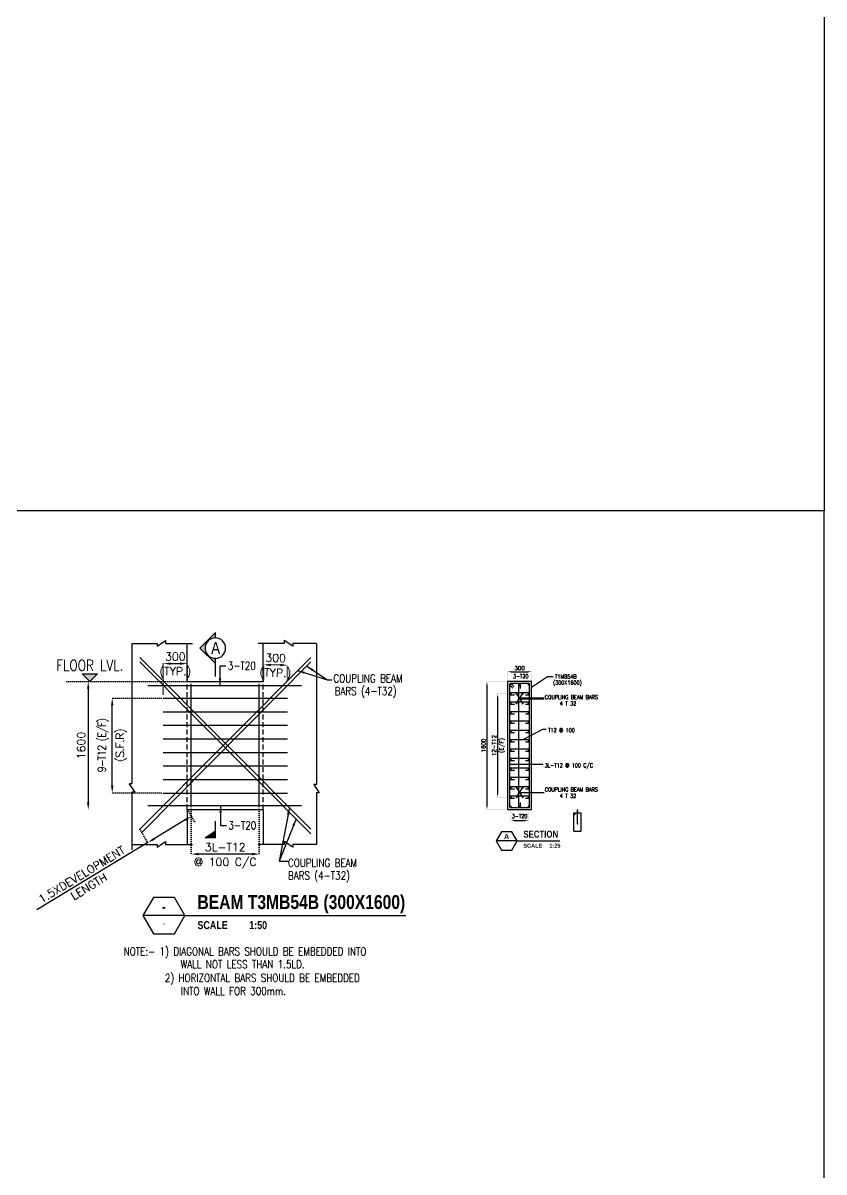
# Model space of a CAD drawing. Header units: millimetres. Extents: x 3265265 to 3333875, y 917954 to 997286.
# Drawn here: x 3323860 to 3333875, y 932317 to 946680 of the extents above; entities that cross this region are included whole.
import ezdxf
from ezdxf.enums import TextEntityAlignment as Align

# ---------------------------------------------------------------- set-up
doc = ezdxf.new("R2010")
doc.units = ezdxf.units.MM
doc.header["$LTSCALE"] = 100
doc.header["$MEASUREMENT"] = 0
doc.linetypes.add('DOT', pattern=[0.25, 0, -0.25])
doc.linetypes.add('HIDDEN', pattern=[0.375, 0.25, -0.125])
for name, color, linetype in [('A-REFR-TITL-100', 2, 'Continuous'), ('bar text', 3, 'Continuous'), ('Concrete Line', 2, 'Continuous'), ('COVER', 2, 'Continuous'), ('CUT', 9, 'Continuous'), ('DIM', 11, 'Continuous'), ('DOTED LINE', 7, 'DOT'), ('REINF', 4, 'Continuous'), ('Reinforcement', 4, 'Continuous'), ('RET. WALL', 6, 'Continuous'), ('S-Refr-Sect', 2, 'Continuous'), ('SYMBOL', 1, 'Continuous'), ('TEXT', 3, 'Continuous')]:
    doc.layers.add(name, color=color, linetype=linetype)
doc.styles.add('ARIAL', font='arial.ttf', dxfattribs={"width": 0.8})
doc.styles.add('ARIAL-TITLE', font='arialbd.ttf')
doc.styles.add('romance', font='romans.shx')
doc.styles.add('romand', font='simplex.shx', dxfattribs={"width": 0.8})
doc.styles.add('ROMANS', font='romans.shx', dxfattribs={"width": 0.8})
doc.dimstyles.new('25T', dxfattribs={"dimscale": 0.25, "dimtxt": 200, "dimasz": 180, "dimexe": 50, "dimexo": 50, "dimgap": 75, "dimtad": 1, "dimdec": 0, "dimzin": 0, "dimdsep": 46, "dimtxsty": 'romance', "dimcen": 0.09, "dimdle": 150, "dimclrd": 11, "dimclre": 11, "dimclrt": 2, "dimadec": 0, "dimazin": 0, "dimtfac": 1, "dimtdec": 0, "dimtofl": 0, "dimtmove": 0, "dimatfit": 3, "dimfxl": 1, "dimtolj": 1, "dimtzin": 0, "dimarcsym": 0})
doc.dimstyles.new('50T', dxfattribs={"dimscale": 0.5, "dimtxt": 200, "dimasz": 180, "dimexe": 50, "dimexo": 50, "dimgap": 75, "dimtad": 1, "dimdec": 0, "dimzin": 0, "dimdsep": 46, "dimtxsty": 'romance', "dimcen": 0.09, "dimdle": 150, "dimclrd": 11, "dimclre": 11, "dimclrt": 2, "dimadec": 0, "dimazin": 0, "dimtfac": 1, "dimtdec": 0, "dimtmove": 0, "dimatfit": 3, "dimfxl": 1, "dimtolj": 1, "dimtzin": 0, "dimarcsym": 0})

# ---------------------------------------------------------------- blocks, each defined once
blk = doc.blocks.new('S-Ref 2')
at = {"layer": 'A-REFR-TITL-100', "linetype": 'Continuous'}
blk.add_line((0, 0), (-10.5, 0), dxfattribs=at)
blk.add_lwpolyline([(0, 0), (-2.62, 4.55), (-7.87, 4.55), (-10.5, 0), (-7.87, -4.55), (-2.62, -4.55)], close=True, dxfattribs=at)
at = {"layer": 'A-REFR-TITL-100', "color": 4, "style": 'ARIAL-TITLE'}
for tag, p, height in [('TITLE1', (3.15, 6.56), 3.5), ('TITLE2', (3.15, 1.66), 3.5), ('SCALE1', (3.15, -3.36), 2.1), ('SCALE2', (17.35, -3.36), 2.1)]:
    blk.add_attdef(tag, p, '', height=height, dxfattribs=at)
at = {"layer": 'A-REFR-TITL-100', "color": 4, "linetype": 'Continuous', "style": 'ARIAL-TITLE'}
blk.add_attdef('DRWG-NO', text='', height=2.8, dxfattribs=at).set_placement((-5.26, 2.28), align=Align.MIDDLE)
at = {"layer": 'A-REFR-TITL-100', "color": 4, "linetype": 'Continuous', "style": 'ARIAL', "width": 0.8}
blk.add_attdef('DRAWING-REF', text='', height=1.4, dxfattribs=at).set_placement((-5.14, -1.89), align=Align.MIDDLE)
blk = doc.blocks.new('*D2648')
at = {"layer": 'DIM', "color": 11, "linetype": 'DOT', "lineweight": -2, "transparency": 16777216}
for p, q in [((3325965, 936853), (3325965, 936266)), ((3326814, 936853), (3326814, 936266))]:
    blk.add_line(p, q, dxfattribs=at)
at = {"layer": 'DIM', "color": 11, "linetype": 'ByBlock', "lineweight": -2, "transparency": 16777216}
blk.add_line((3326724, 936291), (3326055, 936291), dxfattribs=at)
at = {"layer": 'DIM', "color": 11, "linetype": 'ByBlock', "transparency": 16777216}
for points in [[(3326055, 936306), (3326055, 936276), (3325965, 936291)], [(3326724, 936306), (3326724, 936276), (3326814, 936291)]]:
    blk.add_solid(points, dxfattribs=at)
at = {"layer": 'DIM', "color": 2, "linetype": 'ByBlock', "transparency": 16777216, "char_height": 100, "attachment_point": 5, "style": 'romance'}
for s, insert in [('\\A1;3L-T12', (3326389, 936378)), ('\\A1;@ 100 C/C', (3326389, 936177))]:
    blk.add_mtext(s, dxfattribs=dict(at, insert=insert))
blk = doc.blocks.new('A$C40977718')
at = {"layer": 'SYMBOL'}
blk.add_hatch(color=7, dxfattribs=at).paths.add_polyline_path([(650, 0), (844, 194), (455, 194)])
at = {"layer": 'SYMBOL', "color": 7}
blk.add_lwpolyline([(844, 194), (455, 194), (650, 0), (844, 194)], dxfattribs=at)
at = {"layer": 'SYMBOL', "style": 'romand', "width": 0.8}
for p in [(650, 799), (650, 406)]:
    blk.add_attdef('LEVEL-1', text='', height=275, dxfattribs=at).set_placement(p, align=Align.MIDDLE)
blk = doc.blocks.new('SEC-END')
at = {"linetype": 'Continuous'}
for p, q in [((-300, 0), (0, 200)), ((0, 0), (-300, 0))]:
    blk.add_line(p, q, dxfattribs=at)
blk.add_solid([(-300, 0), (0, 0), (-300, 0), (0, 200)], dxfattribs=at)
blk = doc.blocks.new('SEC-T1')
at = {"layer": 'S-Refr-Sect', "linetype": 'Continuous'}
blk.add_line((0, 4.84), (0, 0), dxfattribs=at)
at = {"layer": 'S-Refr-Sect', "extrusion": (0, 0, -1), "xscale": 0.009999999999998002, "yscale": 0.009999999999998002, "zscale": -0.01, "rotation": 180}
blk.add_blockref('SEC-END', (0, 4.84), dxfattribs=at)
blk = doc.blocks.new('A-SEC-REF-ARROW')
at = {"layer": 'S-Refr-Sect'}
h = blk.add_hatch(color=11, dxfattribs=at)
edge = h.paths.add_edge_path()
edge.add_line((0, 904), (0, 600))
edge.add_arc((0, 0), 600, 90, 180)
edge.add_arc((0, 0), 600, 180, 270)
edge.add_line((0, -600), (0, -904))
edge.add_line((0, -904), (-904, 0))
edge.add_line((-904, 0), (0, 904))
at = {"layer": 'S-Refr-Sect', "color": 11, "linetype": 'Continuous', "ltscale": 100}
for p, q in [((-904, 0), (0, 904)), ((0, 904), (0, 600)), ((0, -904), (-904, 0)), ((0, -600), (0, -904))]:
    blk.add_line(p, q, dxfattribs=at)
at = {"layer": 'S-Refr-Sect', "color": 2, "linetype": 'Continuous'}
blk.add_circle((0, 0), 600, dxfattribs=at)
blk = doc.blocks.new('SECTION')
at = {"layer": 'SYMBOL', "color": 2, "linetype": 'Continuous'}
blk.add_line((1582547, -157327), (1583086, -157327), dxfattribs=at)
at = {"layer": 'SYMBOL', "ltscale": 800, "xscale": -0.500000000299394, "yscale": 0.5000000005322244, "zscale": 0.5, "rotation": 89.96648996946365}
blk.add_blockref('A-SEC-REF-ARROW', (1583371, -157327), dxfattribs=at)
at = {"layer": 'SYMBOL', "color": 1, "linetype": 'Continuous', "style": 'ARIAL', "width": 0.8}
blk.add_attdef('1', text='', height=350, dxfattribs=at).set_placement((1583359, -157334), align=Align.MIDDLE)
blk = doc.blocks.new('*D2649')
at = {"layer": 'DIM', "color": 11, "linetype": 'DOT', "lineweight": -2, "transparency": 16777216}
for p, q in [((3325615, 938293), (3325615, 938697)), ((3325915, 938473), (3325915, 938697))]:
    blk.add_line(p, q, dxfattribs=at)
at = {"layer": 'DIM', "color": 11, "linetype": 'ByBlock', "lineweight": -2, "transparency": 16777216}
blk.add_line((3325705, 938672), (3325825, 938672), dxfattribs=at)
at = {"layer": 'DIM', "color": 11, "linetype": 'ByBlock', "transparency": 16777216}
for points in [[(3325705, 938687), (3325705, 938657), (3325615, 938672)], [(3325825, 938687), (3325825, 938657), (3325915, 938672)]]:
    blk.add_solid(points, dxfattribs=at)
at = {"layer": 'DIM', "color": 2, "linetype": 'ByBlock', "transparency": 16777216, "char_height": 100, "attachment_point": 5, "style": 'romance'}
for s, insert in [('\\A1;300', (3325765, 938760)), ('\\A1;(TYP.)', (3325765, 938559))]:
    blk.add_mtext(s, dxfattribs=dict(at, insert=insert))
blk = doc.blocks.new('*D2650')
at = {"layer": 'DIM', "color": 11, "linetype": 'DOT', "lineweight": -2, "transparency": 16777216}
for p, q in [((3325590, 938241), (3324951, 938241)), ((3325590, 937055), (3324951, 937055))]:
    blk.add_line(p, q, dxfattribs=at)
at = {"layer": 'DIM', "color": 11, "lineweight": -2, "transparency": 16777216}
blk.add_line((3324976, 937145), (3324976, 938151), dxfattribs=at)
at = {"layer": 'DIM', "color": 11, "transparency": 16777216}
for points in [[(3324991, 938151), (3324961, 938151), (3324976, 938241)], [(3324961, 937145), (3324991, 937145), (3324976, 937055)]]:
    blk.add_solid(points, dxfattribs=at)
at = {"layer": 'DIM', "color": 2, "transparency": 16777216, "char_height": 100, "attachment_point": 5, "rotation": 90, "style": 'romance'}
for s, insert in [('\\A1;{\\T0.8;\\W0.9;\\C3;9-T12 (E/F)', (3324862, 937648)), ('\\A1;\\T0.9;(S.F.R)}', (3325089, 937648))]:
    blk.add_mtext(s, dxfattribs=dict(at, insert=insert))
blk = doc.blocks.new('*D2651')
at = {"layer": 'DIM', "color": 11, "linetype": 'DOT', "lineweight": -2, "transparency": 16777216}
for p, q in [((3326865, 938457), (3326868, 938682)), ((3327165, 938457), (3327168, 938677))]:
    blk.add_line(p, q, dxfattribs=at)
at = {"layer": 'DIM', "color": 11, "linetype": 'ByBlock', "lineweight": -2, "transparency": 16777216}
blk.add_line((3327078, 938654), (3326958, 938656), dxfattribs=at)
at = {"layer": 'DIM', "color": 11, "linetype": 'ByBlock', "transparency": 16777216}
for points in [[(3326958, 938671), (3326958, 938641), (3326868, 938657)], [(3327078, 938669), (3327078, 938639), (3327168, 938652)]]:
    blk.add_solid(points, dxfattribs=at)
at = {"layer": 'DIM', "color": 2, "linetype": 'ByBlock', "transparency": 16777216, "char_height": 100, "attachment_point": 5, "rotation": 359.03, "style": 'romance'}
for s, insert in [('\\A1;300', (3327019, 938742)), ('\\A1;(TYP.)', (3327016, 938541))]:
    blk.add_mtext(s, dxfattribs=dict(at, insert=insert))
blk = doc.blocks.new('*D2652')
at = {"layer": 'DIM', "color": 11, "linetype": 'DOT', "lineweight": -2, "ltscale": 0.5, "transparency": 16777216}
for p, q in [((3329919, 938460), (3329919, 938583)), ((3330219, 938460), (3330219, 938583))]:
    blk.add_line(p, q, dxfattribs=at)
at = {"layer": 'DIM', "color": 11, "linetype": 'ByBlock', "lineweight": -2, "ltscale": 0.5, "transparency": 16777216}
blk.add_line((3329964, 938571), (3330174, 938571), dxfattribs=at)
at = {"layer": 'DIM', "color": 11, "linetype": 'ByBlock', "ltscale": 0.5, "transparency": 16777216}
for points in [[(3329964, 938578), (3329964, 938563), (3329919, 938571)], [(3330174, 938578), (3330174, 938563), (3330219, 938571)]]:
    blk.add_solid(points, dxfattribs=at)
at = {"layer": 'DIM', "color": 2, "linetype": 'ByBlock', "ltscale": 0.5, "transparency": 16777216, "insert": (3330069, 938615), "char_height": 50, "attachment_point": 5, "style": 'romance'}
blk.add_mtext('\\A1;300', dxfattribs=at)
blk = doc.blocks.new('*D2653')
at = {"layer": 'DIM', "color": 11, "linetype": 'DOT', "lineweight": -2, "ltscale": 0.5, "transparency": 16777216}
for p, q in [((3329957, 936873), (3329957, 936701)), ((3330182, 936866), (3330182, 936701))]:
    blk.add_line(p, q, dxfattribs=at)
at = {"layer": 'DIM', "color": 11, "linetype": 'ByBlock', "lineweight": -2, "ltscale": 0.5, "transparency": 16777216}
blk.add_line((3330002, 936713), (3330137, 936713), dxfattribs=at)
at = {"layer": 'DIM', "color": 11, "linetype": 'ByBlock', "ltscale": 0.5, "transparency": 16777216}
for points in [[(3330002, 936721), (3330002, 936706), (3329957, 936713)], [(3330137, 936721), (3330137, 936706), (3330182, 936713)]]:
    blk.add_solid(points, dxfattribs=at)
blk = doc.blocks.new('*D2654')
at = {"layer": 'DIM', "color": 11, "linetype": 'DOT', "lineweight": -2, "ltscale": 0.5, "transparency": 16777216}
for p, q in [((3329907, 938448), (3329649, 938448)), ((3329907, 936848), (3329649, 936848))]:
    blk.add_line(p, q, dxfattribs=at)
at = {"layer": 'DIM', "color": 11, "linetype": 'ByBlock', "lineweight": -2, "ltscale": 0.5, "transparency": 16777216}
blk.add_line((3329661, 938403), (3329661, 936893), dxfattribs=at)
at = {"layer": 'DIM', "color": 11, "linetype": 'ByBlock', "ltscale": 0.5, "transparency": 16777216}
for points in [[(3329654, 938403), (3329669, 938403), (3329661, 938448)], [(3329654, 936893), (3329669, 936893), (3329661, 936848)]]:
    blk.add_solid(points, dxfattribs=at)
at = {"layer": 'DIM', "color": 2, "linetype": 'ByBlock', "ltscale": 0.5, "transparency": 16777216, "insert": (3329618, 937648), "char_height": 50, "attachment_point": 5, "rotation": 90, "style": 'romance'}
blk.add_mtext('\\A1;1600', dxfattribs=at)
blk = doc.blocks.new('*D2655')
at = {"layer": 'DIM', "color": 11, "linetype": 'DOT', "lineweight": -2, "ltscale": 0.5, "transparency": 16777216}
for p, q in [((3329944, 938293), (3329780, 938293)), ((3329944, 937003), (3329780, 937003))]:
    blk.add_line(p, q, dxfattribs=at)
at = {"layer": 'DIM', "color": 11, "linetype": 'ByBlock', "lineweight": -2, "ltscale": 0.5, "transparency": 16777216}
blk.add_line((3329792, 938248), (3329792, 937048), dxfattribs=at)
at = {"layer": 'DIM', "color": 11, "linetype": 'ByBlock', "ltscale": 0.5, "transparency": 16777216}
for points in [[(3329785, 938248), (3329800, 938248), (3329792, 938293)], [(3329785, 937048), (3329800, 937048), (3329792, 937003)]]:
    blk.add_solid(points, dxfattribs=at)
at = {"layer": 'DIM', "color": 2, "linetype": 'ByBlock', "ltscale": 0.5, "transparency": 16777216, "char_height": 50, "attachment_point": 5, "rotation": 90, "style": 'romance'}
for s, insert in [('\\A1;12-T12', (3329749, 937648)), ('\\A1;(E/F)', (3329849, 937648))]:
    blk.add_mtext(s, dxfattribs=dict(at, insert=insert))
blk = doc.blocks.new('*D2656')
at = {"layer": 'DIM', "color": 11, "linetype": 'DOT', "lineweight": -2, "transparency": 16777216}
for p, q in [((3324674, 938448), (3324651, 938448)), ((3324674, 936848), (3324651, 936848))]:
    blk.add_line(p, q, dxfattribs=at)
at = {"layer": 'DIM', "color": 11, "linetype": 'ByBlock', "lineweight": -2, "transparency": 16777216}
blk.add_line((3324676, 938358), (3324676, 936938), dxfattribs=at)
at = {"layer": 'DIM', "color": 11, "linetype": 'ByBlock', "transparency": 16777216}
for points in [[(3324661, 938358), (3324691, 938358), (3324676, 938448)], [(3324661, 936938), (3324691, 936938), (3324676, 936848)]]:
    blk.add_solid(points, dxfattribs=at)
at = {"layer": 'DIM', "color": 2, "linetype": 'ByBlock', "transparency": 16777216, "insert": (3324588, 937648), "char_height": 100, "attachment_point": 5, "rotation": 90, "style": 'romance'}
blk.add_mtext('\\A1;1600', dxfattribs=at)
blk = doc.blocks.new('*D2657')
at = {"layer": 'DIM', "color": 11, "linetype": 'DOT', "lineweight": -2, "transparency": 16777216}
for p, q in [((3325966, 936763), (3325978, 936743)), ((3325423, 936433), (3325435, 936413))]:
    blk.add_line(p, q, dxfattribs=at)
at = {"layer": 'DIM', "color": 11, "lineweight": -2, "transparency": 16777216}
for p, q in [((3325888, 936718), (3325499, 936481)), ((3325422, 936435), (3324035, 935594))]:
    blk.add_line(p, q, dxfattribs=at)
at = {"layer": 'DIM', "color": 11, "transparency": 16777216}
for points in [[(3325880, 936730), (3325896, 936705), (3325965, 936764)], [(3325491, 936494), (3325506, 936468), (3325422, 936435)]]:
    blk.add_solid(points, dxfattribs=at)
at = {"layer": 'DIM', "color": 2, "transparency": 16777216, "char_height": 100, "attachment_point": 5, "rotation": 31.2332, "style": 'romance'}
for s, insert in [('\\A1;1.5XDEVELOPMENT ', (3324594, 936035)), ('\\A1;LENGTH', (3324685, 935885))]:
    blk.add_mtext(s, dxfattribs=dict(at, insert=insert))

msp = doc.modelspace()

# ---------------------------------------------------------------- linework, layer by layer
at = {"layer": 'A-REFR-TITL-100', "linetype": 'Continuous'}
for p, q in [((3330037.5, 936455.2, 0.9), (3330570.3, 936455.2, 0.9)), ((3325883.8, 935521.5), (3328647.2, 935521.5))]:
    msp.add_line(p, q, dxfattribs=at)
at = {"layer": 'Concrete Line', "elevation": 0.7}
msp.add_lwpolyline([(3329919.3, 936847.7), (3330219.3, 936847.7), (3330219.3, 938447.7), (3329919.3, 938447.7)], close=True, dxfattribs=at)
at = {"layer": 'COVER'}
for p, q in [((3325914.6, 938447.7, 0.6), (3325914.6, 938925.3, 0.5)), ((3326864.3, 938447.7, 0.6), (3326864.3, 938925.3, 0.5)), ((3325914.6, 936847.7, 0.5), (3325914.6, 936411.7, 0.5)), ((3326864.3, 936847.7, 0.5), (3326864.3, 936411.7, 0.5))]:
    msp.add_line(p, q, dxfattribs=at)
at = {"layer": 'COVER', "linetype": 'HIDDEN', "ltscale": 2.5}
for p, q in [((3325914.6, 936847.7, 0.4), (3325914.6, 938447.7, 0.6)), ((3326864.3, 936847.7, 0.5), (3326864.3, 938447.7, 0.6))]:
    msp.add_line(p, q, dxfattribs=at)
at = {"layer": 'COVER', "elevation": 0.7}
for points in [[(3325914.6, 938447.7), (3326864.3, 938447.7)], [(3325914.6, 936847.7), (3326864.3, 936847.7)]]:
    msp.add_lwpolyline(points, dxfattribs=at)
at = {"layer": 'CUT', "elevation": 0.5}
for points in [[(3325222.6, 938925.3), (3325222.6, 937171.1), (3325187.6, 937171.1), (3325257.6, 937066.1), (3325222.6, 937066.1), (3325222.6, 936343.3)], [(3325222.6, 938925.3), (3325537.9, 938925.3), (3325537.9, 938890.3), (3325642.9, 938960.3), (3325642.9, 938925.3), (3325978.3, 938925.3)], [(3327529.6, 938925.3), (3327232.2, 938925.3), (3327232.2, 938890.3), (3327127.2, 938960.3), (3327127.2, 938925.3), (3326800.6, 938925.3)], [(3327529.6, 938925.3), (3327529.6, 937160.4), (3327494.6, 937160.4), (3327564.6, 937055.4), (3327529.6, 937055.4), (3327529.6, 936411.7)], [(3325222.6, 936411.7), (3325537.9, 936411.7), (3325537.9, 936376.7), (3325642.9, 936446.7), (3325642.9, 936411.7), (3325978.3, 936411.7)], [(3327529.6, 936411.7), (3327232.2, 936411.7), (3327232.2, 936376.7), (3327127.2, 936446.7), (3327127.2, 936411.7), (3326800.6, 936411.7)]]:
    msp.add_lwpolyline(points, dxfattribs=at)
at = {"layer": 'DIM'}
for p, q in [((3330031.8, 938175.6, 0.7), (3330106.8, 938292.9, 0.7)), ((3330031.8, 938292.9, 0.7), (3330106.8, 938175.6, 0.7)), ((3330031.8, 937002.5, 0.7), (3330106.8, 937119.8, 0.7)), ((3330031.8, 937119.8, 0.7), (3330106.8, 937002.5, 0.7))]:
    msp.add_line(p, q, dxfattribs=at)
at = {"layer": 'DOTED LINE'}
msp.add_line((3325914.6, 938447.7, 0.6), (3324381.5, 938447.7, 0.5), dxfattribs=at)
for points, elevation in [([(3325914.6, 936847.7), (3326030.5, 936656.4)], 0.4), ([(3325319.6, 936602.9), (3325435.5, 936411.7)], 0.5)]:
    msp.add_lwpolyline(points, dxfattribs=dict(at, elevation=elevation))
at = {"layer": 'REINF', "color": 1}
for p, q in [((3325964.6, 936877.7, 0.1), (3325964.6, 938417.7, 0.1)), ((3326814.3, 936877.7, 0.5), (3326814.3, 938417.7, 0.5))]:
    msp.add_line(p, q, dxfattribs=at)
at = {"layer": 'Reinforcement'}
for p, q in [((3325319.6, 938750.5, 0.7), (3327459.3, 936602.9, 0.5)), ((3327459.3, 938750.5, 0.7), (3325319.6, 936602.9, 0.5)), ((3325319.6, 938692.5, 0.7), (3327459.3, 936544.9, 0.5)), ((3327459.3, 938692.5, 0.7), (3325345.3, 936560.5, 0.5)), ((3325614.6, 938240.8, 0.7), (3327165.3, 938240.8, 0.7)), ((3325614.6, 938071.3, 0.7), (3327165.3, 938071.3, 0.7)), ((3325614.6, 937901.9, 0.7), (3327165.3, 937901.9, 0.7)), ((3325614.6, 937732.4, 0.7), (3327165.3, 937732.4, 0.7)), ((3325614.6, 937563, 0.7), (3327165.3, 937563, 0.7)), ((3325614.6, 937393.5, 0.7), (3327165.3, 937393.5, 0.7)), ((3325614.6, 937224.1, 0.7), (3327165.3, 937224.1, 0.7)), ((3325614.6, 937224.1, 0.7), (3327165.3, 937224.1, 0.7)), ((3325614.6, 937054.6, 0.7), (3327165.3, 937054.6, 0.7)), ((3325614.6, 937054.6, 0.7), (3327165.3, 937054.6, 0.7))]:
    msp.add_line(p, q, dxfattribs=at)
for points, elevation in [([(3325422.3, 938397.7), (3327341.5, 938397.7)], 0.8), ([(3325422.3, 936897.7), (3327341.5, 936897.7)], 0.7)]:
    msp.add_lwpolyline(points, dxfattribs=dict(at, elevation=elevation))
at = {"layer": 'Reinforcement', "elevation": 0.7}
for points in [[(3329956.8, 936872.7), (3330181.8, 936872.7, 0.4142136), (3330194.3, 936885.2), (3330194.3, 938410.2, 0.4142136), (3330181.8, 938422.7), (3329956.8, 938422.7, 0.4142136), (3329944.3, 938410.2), (3329944.3, 936885.2, 0.4142136)], [(3330749.5, 936577.7), (3330833.8, 936577.7, 0.4142136), (3330838.5, 936582.4), (3330838.5, 936799.6, 0.4142136), (3330833.8, 936804.3), (3330749.5, 936804.3, 0.4142136), (3330744.8, 936799.6), (3330744.8, 936582.4, 0.4142136)]]:
    msp.add_lwpolyline(points, format="xyb", close=True, dxfattribs=at)
at = {"layer": 'Reinforcement', "const_width": 12.5, "elevation": 0.7, "flags": 128}
for points in [[(3329950.5, 938410.2, 1), (3329963, 938410.2, 1)], [(3330063, 938410.2, 1), (3330075.5, 938410.2, 1)], [(3330188, 938410.2, -1), (3330175.5, 938410.2, -1)], [(3329950.5, 938292.9, 1), (3329963, 938292.9, 1)], [(3329950.5, 938175.6, 1), (3329963, 938175.6, 1)], [(3330025.5, 938292.9, 1), (3330038, 938292.9, 1)], [(3330025.5, 938175.6, 1), (3330038, 938175.6, 1)], [(3330025.5, 938175.6, 1), (3330038, 938175.6, 1)], [(3330100.5, 938292.9, 1), (3330113, 938292.9, 1)], [(3330100.5, 938175.6, 1), (3330113, 938175.6, 1)], [(3330100.5, 938175.6, 1), (3330113, 938175.6, 1)], [(3330188, 938292.9, -1), (3330175.5, 938292.9, -1)], [(3330188, 938175.6, -1), (3330175.5, 938175.6, -1)], [(3329950.5, 938058.3, 1), (3329963, 938058.3, 1)], [(3330188, 938058.3, -1), (3330175.5, 938058.3, -1)], [(3329950.5, 937941, 1), (3329963, 937941, 1)], [(3330188, 937941, -1), (3330175.5, 937941, -1)], [(3329950.5, 937823.7, 1), (3329963, 937823.7, 1)], [(3330188, 937823.7, -1), (3330175.5, 937823.7, -1)], [(3329950.5, 937706.4, 1), (3329963, 937706.4, 1)], [(3329950.5, 937589, 1), (3329963, 937589, 1)], [(3330188, 937706.4, -1), (3330175.5, 937706.4, -1)], [(3330188, 937589, -1), (3330175.5, 937589, -1)], [(3329950.5, 937471.7, 1), (3329963, 937471.7, 1)], [(3330188, 937471.7, -1), (3330175.5, 937471.7, -1)], [(3329950.5, 937354.4, 1), (3329963, 937354.4, 1)], [(3330188, 937354.4, -1), (3330175.5, 937354.4, -1)], [(3329950.5, 937237.1, 1), (3329963, 937237.1, 1)], [(3330188, 937237.1, -1), (3330175.5, 937237.1, -1)], [(3329950.5, 937119.8, 1), (3329963, 937119.8, 1)], [(3330025.5, 937119.8, 1), (3330038, 937119.8, 1)], [(3330100.5, 937119.8, 1), (3330113, 937119.8, 1)], [(3330188, 937119.8, -1), (3330175.5, 937119.8, -1)], [(3329950.5, 937002.5, 1), (3329963, 937002.5, 1)], [(3329950.5, 936885.2, -1), (3329963, 936885.2, -1)], [(3330025.5, 937002.5, 1), (3330038, 937002.5, 1)], [(3330063, 936885.2, -1), (3330075.5, 936885.2, -1)], [(3330100.5, 937002.5, 1), (3330113, 937002.5, 1)], [(3330188, 937002.5, -1), (3330175.5, 937002.5, -1)], [(3330188, 936885.2, 1), (3330175.5, 936885.2, 1)]]:
    msp.add_lwpolyline(points, format="xyb", close=True, dxfattribs=at)
at = {"layer": 'Reinforcement', "elevation": 0.7, "flags": 128}
for points in [[(3330000.9, 938383.8), (3329965.6, 938419, 0.4142136), (3329947.9, 938419, 0.4142136), (3329947.9, 938401.4), (3329983.2, 938366.1)], [(3330081.8, 938360.3), (3330081.8, 938410.2, 0.4142136), (3330069.3, 938422.7, 0.4142136), (3330056.8, 938410.2), (3330056.8, 936885.2, 0.4142136), (3330069.3, 936872.7, 0.4142136), (3330081.8, 936885.2), (3330081.8, 936935.1)], [(3330766, 936789.7), (3330752.8, 936802.9, 0.4142136), (3330746.2, 936802.9, 0.4142136), (3330746.2, 936796.3), (3330759.4, 936783)], [(3330795, 936827.3), (3330795, 936839.8, 0.4142136), (3330791.9, 936842.9, 0.4142136), (3330788.8, 936839.8), (3330788.8, 936671, 0.4142136), (3330791.9, 936667.9, 0.4142136), (3330795, 936671), (3330795, 936683.5)]]:
    msp.add_lwpolyline(points, format="xyb", dxfattribs=at)
at = {"layer": 'Reinforcement', "elevation": 0.7}
for points in [[(3330144.6, 938280.4), (3330181.8, 938280.4, 0.4142136), (3330194.3, 938292.9), (3330194.3, 938292.9, 0.4142136), (3330181.8, 938305.4), (3329956.8, 938305.4, 0.4142136), (3329944.3, 938292.9), (3329944.3, 938292.9, 0.4142136), (3329956.8, 938280.4), (3330005.9, 938280.4)], [(3330144.6, 938163.1), (3330181.8, 938163.1, 0.4142136), (3330194.3, 938175.6), (3330194.3, 938175.6, 0.4142136), (3330181.8, 938188.1), (3329956.8, 938188.1, 0.4142136), (3329944.3, 938175.6), (3329944.3, 938175.6, 0.4142136), (3329956.8, 938163.1), (3330005.9, 938163.1)], [(3330144.6, 938045.8), (3330181.8, 938045.8, 0.4142136), (3330194.3, 938058.3), (3330194.3, 938058.3, 0.4142136), (3330181.8, 938070.8), (3329956.8, 938070.8, 0.4142136), (3329944.3, 938058.3), (3329944.3, 938058.3, 0.4142136), (3329956.8, 938045.8), (3330005.9, 938045.8)], [(3330144.6, 937928.5), (3330181.8, 937928.5, 0.4142136), (3330194.3, 937941), (3330194.3, 937941, 0.4142136), (3330181.8, 937953.5), (3329956.8, 937953.5, 0.4142136), (3329944.3, 937941), (3329944.3, 937941, 0.4142136), (3329956.8, 937928.5), (3330005.9, 937928.5)], [(3330144.6, 937811.2), (3330181.8, 937811.2, 0.4142136), (3330194.3, 937823.7), (3330194.3, 937823.7, 0.4142136), (3330181.8, 937836.2), (3329956.8, 937836.2, 0.4142136), (3329944.3, 937823.7), (3329944.3, 937823.7, 0.4142136), (3329956.8, 937811.2), (3330005.9, 937811.2)], [(3330144.6, 937693.9), (3330181.8, 937693.9, 0.4142136), (3330194.3, 937706.4), (3330194.3, 937706.4, 0.4142136), (3330181.8, 937718.9), (3329956.8, 937718.9, 0.4142136), (3329944.3, 937706.4), (3329944.3, 937706.4, 0.4142136), (3329956.8, 937693.9), (3330005.9, 937693.9)], [(3330144.6, 937576.5), (3330181.8, 937576.5, 0.4142136), (3330194.3, 937589), (3330194.3, 937589, 0.4142136), (3330181.8, 937601.5), (3329956.8, 937601.5, 0.4142136), (3329944.3, 937589), (3329944.3, 937589, 0.4142136), (3329956.8, 937576.5), (3330005.9, 937576.5)], [(3330144.6, 937459.2), (3330181.8, 937459.2, 0.4142136), (3330194.3, 937471.7), (3330194.3, 937471.7, 0.4142136), (3330181.8, 937484.2), (3329956.8, 937484.2, 0.4142136), (3329944.3, 937471.7), (3329944.3, 937471.7, 0.4142136), (3329956.8, 937459.2), (3330005.9, 937459.2)], [(3330144.6, 937341.9), (3330181.8, 937341.9, 0.4142136), (3330194.3, 937354.4), (3330194.3, 937354.4, 0.4142136), (3330181.8, 937366.9), (3329956.8, 937366.9, 0.4142136), (3329944.3, 937354.4), (3329944.3, 937354.4, 0.4142136), (3329956.8, 937341.9), (3330005.9, 937341.9)], [(3330144.6, 937224.6), (3330181.8, 937224.6, 0.4142136), (3330194.3, 937237.1), (3330194.3, 937237.1, 0.4142136), (3330181.8, 937249.6), (3329956.8, 937249.6, 0.4142136), (3329944.3, 937237.1), (3329944.3, 937237.1, 0.4142136), (3329956.8, 937224.6), (3330005.9, 937224.6)], [(3330144.6, 937107.3), (3330181.8, 937107.3, 0.4142136), (3330194.3, 937119.8), (3330194.3, 937119.8, 0.4142136), (3330181.8, 937132.3), (3329956.8, 937132.3, 0.4142136), (3329944.3, 937119.8), (3329944.3, 937119.8, 0.4142136), (3329956.8, 937107.3), (3330005.9, 937107.3)], [(3330144.6, 936990), (3330181.8, 936990, 0.4142136), (3330194.3, 937002.5), (3330194.3, 937002.5, 0.4142136), (3330181.8, 937015), (3329956.8, 937015, 0.4142136), (3329944.3, 937002.5), (3329944.3, 937002.5, 0.4142136), (3329956.8, 936990), (3330005.9, 936990)]]:
    msp.add_lwpolyline(points, format="xyb", dxfattribs=at)
at = {"layer": 'RET. WALL'}
for points in [[(3265264.5, 997285.8), (3333874.7, 997285.8), (3333874.7, 940580), (3265264.5, 940580)], [(3333874.7, 940580), (3321235.5, 940580), (3321235.5, 917954.5), (3333874.7, 917954.5)]]:
    msp.add_lwpolyline(points, close=True, dxfattribs=at)

# ---------------------------------------------------------------- block references
ref = msp.add_blockref('S-Ref 2', (3330037.5, 936455.2, 0.9), dxfattribs=dict(xscale=25, yscale=25, zscale=25))
ref.add_attrib('TITLE2', 'SECTION', (3330116.2, 936496.6, 0.9), dxfattribs={"layer": 'A-REFR-TITL-100', "color": 4, "height": 87.5, "style": 'ARIAL-TITLE', "width": 0.8})
ref.add_attrib('SCALE1', 'SCALE', (3330116.2, 936371.1, 0.9), dxfattribs={"layer": 'A-REFR-TITL-100', "color": 4, "height": 50, "style": 'ARIAL-TITLE', "width": 0.8})
ref.add_attrib('SCALE2', '1:25', (3330440, 936371.1, 0.9), dxfattribs={"layer": 'A-REFR-TITL-100', "color": 4, "height": 50, "style": 'ARIAL-TITLE', "width": 0.8})
ref.add_attrib('DRWG-NO', 'A', dxfattribs={"layer": 'A-REFR-TITL-100', "color": 4, "linetype": 'Continuous', "height": 62.5, "style": 'ARIAL-TITLE', "width": 0.8}).set_placement((3329906.1, 936512.1, 0.9), align=Align.MIDDLE)
ref.add_attrib('DRAWING-REF', '-', dxfattribs={"layer": 'A-REFR-TITL-100', "color": 4, "linetype": 'Continuous', "height": 37.5, "style": 'ARIAL', "width": 0.8}).set_placement((3329908.9, 936407.9, 0.9), align=Align.MIDDLE)
ref = msp.add_blockref('S-Ref 2', (3325883.8, 935521.5), dxfattribs=dict(xscale=50, yscale=50, zscale=50))
ref.add_attrib('TITLE2', 'BEAM T3MB54B (300X1600)', (3326041.3, 935604.4), dxfattribs={"layer": 'A-REFR-TITL-100', "color": 4, "height": 175, "style": 'ARIAL-TITLE', "width": 0.8})
ref.add_attrib('SCALE1', 'SCALE', (3326041.3, 935353.3), dxfattribs={"layer": 'A-REFR-TITL-100', "color": 4, "height": 100, "style": 'ARIAL-TITLE', "width": 0.8})
ref.add_attrib('SCALE2', '1:50', (3326688.8, 935353.3), dxfattribs={"layer": 'A-REFR-TITL-100', "color": 4, "height": 100, "style": 'ARIAL-TITLE', "width": 0.8})
ref.add_attrib('DRWG-NO', '-', dxfattribs={"layer": 'A-REFR-TITL-100', "color": 4, "linetype": 'Continuous', "height": 125, "style": 'ARIAL-TITLE', "width": 0.8}).set_placement((3325620.9, 935635.4), align=Align.MIDDLE)
ref.add_attrib('DRAWING-REF', '-', dxfattribs={"layer": 'A-REFR-TITL-100', "color": 4, "linetype": 'Continuous', "height": 75, "style": 'ARIAL', "width": 0.8}).set_placement((3325626.7, 935427), align=Align.MIDDLE)
at = {"layer": 'S-Refr-Sect'}
ref = msp.add_blockref('SECTION', (3259236.5, 260238.4, 1.6), dxfattribs=dict(at, xscale=0.4285714285635546, yscale=0.4285714285635546, zscale=0.4285714285635546, rotation=90.03350279126674))
ref.add_attrib('1', 'A', dxfattribs={"layer": 'SYMBOL', "color": 1, "linetype": 'Continuous', "height": 150, "style": 'ARIAL', "width": 0.8}).set_placement((3326268.7, 938868.1, 1.6), align=Align.MIDDLE)
at = {"layer": 'S-Refr-Sect', "xscale": -42.8571428579747, "yscale": 42.85714285681022, "zscale": 42.85714285714285, "rotation": 179.9999928096251}
msp.add_blockref('SEC-T1', (3326265.6, 936702.2, 1.7), dxfattribs=at)
at = {"layer": 'SYMBOL', "linetype": 'ByBlock'}
ref = msp.add_blockref('A$C40977718', (3325020.7, 938447.7, 0.6), dxfattribs=dict(at, xscale=-0.5, yscale=0.5, zscale=0.5))
ref.add_attrib('LEVEL-1', 'FLOOR LVL.', dxfattribs={"height": 137.5, "style": 'romand', "width": 0.8}).set_placement((3324695.9, 938650.8, 0.6), align=Align.MIDDLE)

# ---------------------------------------------------------------- texts
at = {"layer": 'bar text', "style": 'ROMANS', "width": 0.8}
for s, p in [('3-T20', (3326421.2, 938645.3, 0.7)), ('COUPLING BEAM', (3327741.7, 938486.9, 0.7)), ('BARS (4-T32)', (3327757, 938329.1, 0.7)), ('3-T20', (3326427.2, 936650.1, 0.7)), ('COUPLING BEAM', (3327173.2, 936181, 0.6)), ('BARS (4-T32)', (3327173.2, 936023.2, 0.6))]:
    msp.add_text(s, height=100, dxfattribs=at).set_placement(p, align=Align.MIDDLE_LEFT)
at = {"layer": 'TEXT', "style": 'ROMANS', "width": 0.8}
for p in [(3329986.8, 938513.3, 0.7), (3329972.2, 936764.3, 0.7)]:
    msp.add_text('3-T20', height=50, dxfattribs=at).set_placement(p, align=Align.MIDDLE_LEFT)
for s, p in [('(300X1600)', (3330487.6, 938408.9, 0.7)), ('T1MB54B', (3330510.6, 938484.8, 0.7)), ('COUPLING BEAM BARS', (3330384.7, 938228.2, 0.7)), ('4 T 32', (3330571.7, 938148.5, 0.9)), ('T12 @ 100', (3330425.4, 937813.5, 0.5)), ('3L-T12 @ 100 C/C', (3330382, 937375.2, 0.7)), ('COUPLING BEAM BARS', (3330384.2, 937072.6, 1.4)), ('4 T 32', (3330571.2, 936993, 1.6))]:
    msp.add_text(s, height=50, dxfattribs=at).set_placement(p)
at = {"layer": 'TEXT', "color": 3, "extrusion": (7.48707e-06, 6.77814e-06, 1), "style": 'ROMANS', "width": 0.8}
for s, p in [('NOTE:- 1) DIAGONAL BARS SHOULD BE EMBEDDED INTO ', (3325119.6, 935024.2, 31.2)), ('WALL NOT LESS THAN 1.5LD.', (3325831.6, 934863.3, 31.2)), ('2) HORIZONTAL BARS SHOULD BE EMBEDDED ', (3325633.6, 934693.3, 31.2)), ('INTO WALL FOR 300mm.', (3325834.5, 934529.2, 31.2))]:
    msp.add_text(s, height=100, dxfattribs=at).set_placement(p)

# ---------------------------------------------------------------- dimensions: what is measured, and where the dimension line sits
at = {"layer": 'DIM', "linetype": 'ByBlock'}
for base, p1, p2, angle, text, picture, middle in [((3325914.6, 938672.4, 0.6), (3325614.6, 938267.7, 0.8), (3325914.6, 938447.7, 0.6), 180, '300\\X(TYP.)', '*D2649', (3325764.6, 938672.4, 0.6)), ((3326867.9, 938657.1, 0.7), (3327164.3, 938432.5, 0.8), (3326864.1, 938432.5, 0.7), 359.03002, '300\\X(TYP.)', '*D2651', (3327018, 938654.6, 0.7)), ((3325964.6, 936290.8, 0.7), (3326814.3, 936877.7, 0.5), (3325964.6, 936877.7, 0.1), 180, '3L-T12\\X@ 100 C/C', '*D2648', (3326389.4, 936290.8, 0.7))]:
    dim = msp.add_linear_dim(base=base, p1=p1, p2=p2, angle=angle, text=text, dimstyle='50T', dxfattribs=at)
    dim.commit()
    dim.dimension.update_dxf_attribs({"geometry": picture, "text_midpoint": middle, "dimtype": 160})
at = {"layer": 'DIM', "linetype": 'ByBlock', "ltscale": 0.5}
dim = msp.add_linear_dim(base=(3330219.3, 938570.9, 0.7), p1=(3329919.3, 938447.7, 0.7), p2=(3330219.3, 938447.7, 0.7), dimstyle='25T', dxfattribs=at)
dim.commit()
dim.dimension.update_dxf_attribs({"geometry": '*D2652', "text_midpoint": (3330069.3, 938614.7, 0.7)})
at = {"layer": 'DIM', "linetype": 'ByBlock'}
dim = msp.add_aligned_dim(p1=(3324698.9, 938447.7, 0.7), p2=(3324698.9, 936847.7, 0.7), distance=-23.3, dimstyle='50T', dxfattribs=at)
dim.commit()
dim.dimension.update_dxf_attribs({"geometry": '*D2656', "text_midpoint": (3324588.2, 937647.7)})
at = {"layer": 'DIM', "linetype": 'ByBlock', "ltscale": 0.5}
dim = msp.add_linear_dim(base=(3329661.5, 936847.7, 0.7), p1=(3329919.3, 938447.7, 0.7), p2=(3329919.3, 936847.7, 0.9), angle=90, dimstyle='25T', dxfattribs=at)
dim.commit()
dim.dimension.update_dxf_attribs({"geometry": '*D2654', "text_midpoint": (3329661.5, 937647.7, 0.7), "dimtype": 160})
at = {"layer": 'DIM'}
dim = msp.add_linear_dim(base=(3324975.6, 938240.8, 0.7), p1=(3325614.6, 937054.6, 0.7), p2=(3325614.6, 938240.8, 0.8), angle=90, text='{\\T0.8;\\W0.9;\\C3;9-T12 (E/F)\\X\\T0.9;(S.F.R)}', dimstyle='50T', override={"dimtxsty": 'romance', "dimtolj": 1}, dxfattribs=at)
dim.commit()
dim.dimension.update_dxf_attribs({"geometry": '*D2650', "text_midpoint": (3324975.6, 937647.7, 0.7), "dimtype": 160})
at = {"layer": 'DIM', "linetype": 'ByBlock', "ltscale": 0.5}
dim = msp.add_linear_dim(base=(3329792.3, 937002.5, 0.7), p1=(3329956.8, 938292.9, 0.7), p2=(3329956.8, 937002.5, 0.7), angle=90, text='12-T12\\X(E/F)', dimstyle='25T', override={"dimtxsty": 'romance'}, dxfattribs=at)
dim.commit()
dim.dimension.update_dxf_attribs({"geometry": '*D2655', "text_midpoint": (3329792.3, 937647.7, 0.7), "dimtype": 160})
dim = msp.add_linear_dim(base=(3330181.8, 936713.3, 0.9), p1=(3329956.8, 936885.2, 0.7), p2=(3330181.8, 936879, 0.7), text=' ', dimstyle='25T', dxfattribs=at)
dim.commit()
dim.dimension.update_dxf_attribs({"geometry": '*D2653', "text_midpoint": (3330069.3, 936713.3, 0.9)})
at = {"layer": 'DIM'}
dim = msp.add_linear_dim(base=(3325965.2, 936764.2), p1=(3325409.6, 936454.5, 0.5), p2=(3325953.2, 936784.1, 0.4), angle=31.23319, text='1.5XDEVELOPMENT \\XLENGTH', dimstyle='50T', dxfattribs=at)
dim.commit()
dim.dimension.update_dxf_attribs({"geometry": '*D2657', "text_midpoint": (3324639.2, 935960), "dimtype": 161})

# ---------------------------------------------------------------- leaders
at = {"layer": 'DIM', "linetype": 'ByBlock'}
for points in [[(3326324.2, 938397.7, 0.7), (3326324.2, 938645.3, 0.7), (3326397.8, 938645.3, 0.7)], [(3326330.2, 936897.7, 0.7), (3326330.2, 936650.1, 0.7), (3326403.8, 936650.1, 0.7)]]:
    msp.add_leader(points, dimstyle='50T', override={"dimtofl": 1}, dxfattribs=at)
at = {"layer": 'DIM'}
for points in [[(3327407.6, 938640.3, 0.6), (3327666.3, 938469.3, 0.6), (3327720.9, 938469.3, 0.6)], [(3327293.4, 938584, 0.6), (3327666.3, 938469.3, 0.6)], [(3327190.4, 936872.8, 0.5), (3327064.1, 936203, 0.5), (3327185.9, 936203, 0.5)], [(3327274.8, 936730.1, 0.4), (3327064.1, 936203, 0.4)]]:
    msp.add_leader(points, dimstyle='50T', dxfattribs=at)
for points, override in [([(3330219.3, 938378.7, 0.7), (3330419.3, 938512.3, 0.7), (3330489.8, 938512.3, 0.7)], {"dimtad": 0}), ([(3330069.3, 938234.2, 0.7), (3330376.3, 938234.2, 0.7)], {"dimscale": 0.25, "dimtxt": 200, "dimasz": 180, "dimgap": 75, "dimtad": 0, "dimtxsty": 'romance', "dimclrd": 11, "dimfxl": 0.75, "dimfxlon": 1, "dimlwd": 65534}), ([(3330106.8, 937718.9, 0.7), (3330358.7, 937850.6, 0.7), (3330402.9, 937850.6, 0.7)], {"dimtad": 0}), ([(3329944.3, 937413.2, 0.7), (3330361.3, 937413.2, 0.7)], {"dimgap": 75, "dimtad": 0}), ([(3330056.8, 937413.2, 0.7), (3330223.8, 937413.2, 0.7)], {"dimgap": 75, "dimtad": 0}), ([(3330194.3, 937413.2, 0.7), (3330361.3, 937413.2, 0.7)], {"dimgap": 75, "dimtad": 0}), ([(3330069, 937060.5, 1.5), (3330375.8, 937060.5, 1.5)], {"dimtad": 0})]:
    msp.add_leader(points, dimstyle='25T', override=override, dxfattribs=at)

doc.saveas('drawing.dxf')
